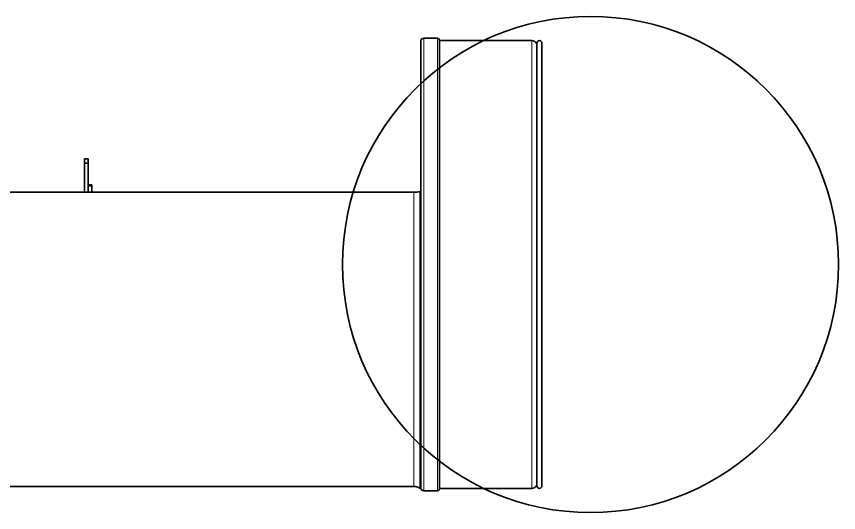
# Model space of a CAD drawing. Extents: x -1556 to 2480, y -1748 to 2591.
# Drawn here: x 1800 to 2480, y 216 to 626 of the extents above; entities that cross this region are included whole.
import ezdxf

# ---------------------------------------------------------------- set-up
doc = ezdxf.new("R2010")
doc.units = 0

msp = doc.modelspace()

# ---------------------------------------------------------------- linework, layer by layer
at = {"color": 7, "lineweight": 35}
for p, q in [((2134.695313, 480.730103), (2134.695313, 605.5)), ((2149.975098, 606), (2149.975098, 583.291687)), ((2149.975098, 605.5), (2226.254883, 605.5)), ((2230.532227, 603.418518), (2230.532227, 581.026123)), ((2234.695313, 603.418518), (2234.695313, 581.026367)), ((2134.695313, 235.5), (2134.695313, 582.852783)), ((2149.975098, 583.291687), (2149.975098, 235)), ((2230.532227, 581.026123), (2230.532227, 237.581467)), ((2234.695313, 581.026367), (2234.695313, 237.581467)), ((1856.790283, 504.155304), (1856.790283, 480.24176)), ((1859.790283, 504.155304), (1859.790283, 480.24176)), ((1140.504639, 480.24176), (2128.885742, 480.24176)), ((2134.695313, 235.5), (2134.695313, 480.730103)), ((1140.504639, 237), (2128.885742, 237)), ((2149.975098, 235.5), (2226.254883, 235.5))]:
    msp.add_line(p, q, dxfattribs=at)
at = {"color": 7, "lineweight": 13}
for p, q in [((2137.144531, 584.60791), (2137.144531, 607.5)), ((2148.475098, 584.60791), (2148.475098, 607.5)), ((2226.254883, 582.852783), (2226.254883, 605.5)), ((2137.144531, 233.5), (2137.144531, 584.60791)), ((2148.475098, 233.5), (2148.475098, 584.60791)), ((2226.254883, 235.5), (2226.254883, 582.852783)), ((2128.885742, 237), (2128.885742, 480.24176)), ((2133.727051, 235.75), (2133.727051, 480.648712))]:
    msp.add_line(p, q, dxfattribs=at)
at = {"color": 7, "lineweight": 35, "ltscale": 0.283264}
for p, q in [((2137.144531, 607.5), (2148.475098, 607.5)), ((2137.144531, 233.5), (2148.475098, 233.5))]:
    msp.add_line(p, q, dxfattribs=at)
at = {"color": 7, "lineweight": 35, "ltscale": 0.011876}
msp.add_line((2230.532227, 602.943481), (2230.532227, 603.418518), dxfattribs=at)
at = {"color": 7, "lineweight": 35, "ltscale": 0.095026}
for p, q in [((1856.790283, 507.95636), (1856.790283, 504.155304)), ((1859.790283, 507.95636), (1859.790283, 504.155304))]:
    msp.add_line(p, q, dxfattribs=at)
at = {"color": 7, "lineweight": 35, "ltscale": 0.075}
for p, q in [((1856.790283, 507.95636), (1859.790283, 507.95636)), ((1856.790283, 504.155304), (1859.790283, 504.155304)), ((1859.790283, 486.310242), (1862.790283, 486.310242))]:
    msp.add_line(p, q, dxfattribs=at)
at = {"color": 7, "lineweight": 13, "ltscale": 0.075}
msp.add_line((1859.790283, 485.310486), (1862.790283, 485.310486), dxfattribs=at)
at = {"color": 7, "lineweight": 35, "ltscale": 0.024994}
msp.add_line((1862.790283, 485.310486), (1862.790283, 486.310242), dxfattribs=at)
at = {"color": 7, "lineweight": 35, "ltscale": 0.126716}
msp.add_line((1862.790283, 480.241852), (1862.790283, 485.310486), dxfattribs=at)
at = {"color": 7, "lineweight": 35, "ltscale": 0.011882}
msp.add_line((2230.532227, 237.581467), (2230.532227, 238.056747), dxfattribs=at)
at = {"color": 7, "lineweight": 35}
msp.add_circle((2274.890381, 420.5), 205, dxfattribs=at)
for centre, radius, start, end in [((2137.144531, 605), 2.5, 90.000003, 168.463037), ((2148.475098, 606), 1.5, 0.000003, 90.000003), ((2226.254883, 600.643677), 4.856315, 28.266695, 89.999996), ((2232.61377, 603.418518), 2.081472, 0.000003, 179.999995), ((2226.254883, 240.356308), 4.856315, 270.000004, 331.733575), ((2128.885742, 227), 10, 61.044973, 90.000003), ((2134.695313, 237.5), 2, 241.044975, 269.999997), ((2137.144531, 236), 2.5, 191.536963, 269.999997), ((2148.475098, 235), 1.5, 269.999997, 359.999997), ((2232.61377, 237.581467), 2.081472, 180.000005, 359.999997)]:
    msp.add_arc(centre, radius, start, end, dxfattribs=at)
for centre, major_axis, start_param, end_param in [((2128.885742, 483.497437), (10, 0), 4.7123889804, 5.2177494907), ((2134.695313, 480.078979), (2, 0), 1.5707963268, 2.0761568371)]:
    msp.add_ellipse(centre, major_axis=major_axis, ratio=0.325568, start_param=start_param, end_param=end_param, dxfattribs=at)

doc.saveas('drawing.dxf')
